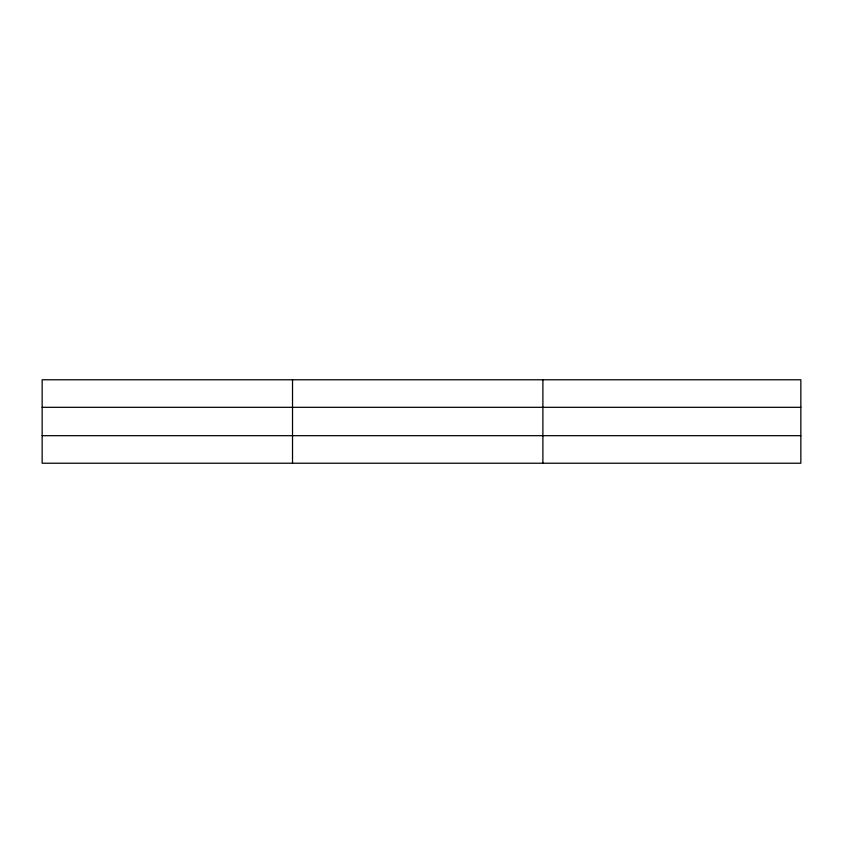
<?xml version="1.0" encoding="UTF-8"?>
<svg xmlns="http://www.w3.org/2000/svg" width="843" height="843" viewBox="0 0 843 843"><rect width="100%" height="100%" fill="white"/><g stroke="black" fill="none" stroke-linecap="round" stroke-linejoin="round"><path stroke-width="1.26" d="M292.521 379.771L292.521 463.228M542.892 379.771L542.892 463.228M800.85 407.317L800.85 379.771L42.15 379.771L42.15 463.228L800.85 463.228L800.85 407.317L42.15 407.317M42.15 435.683L800.85 435.683"/></g></svg>
